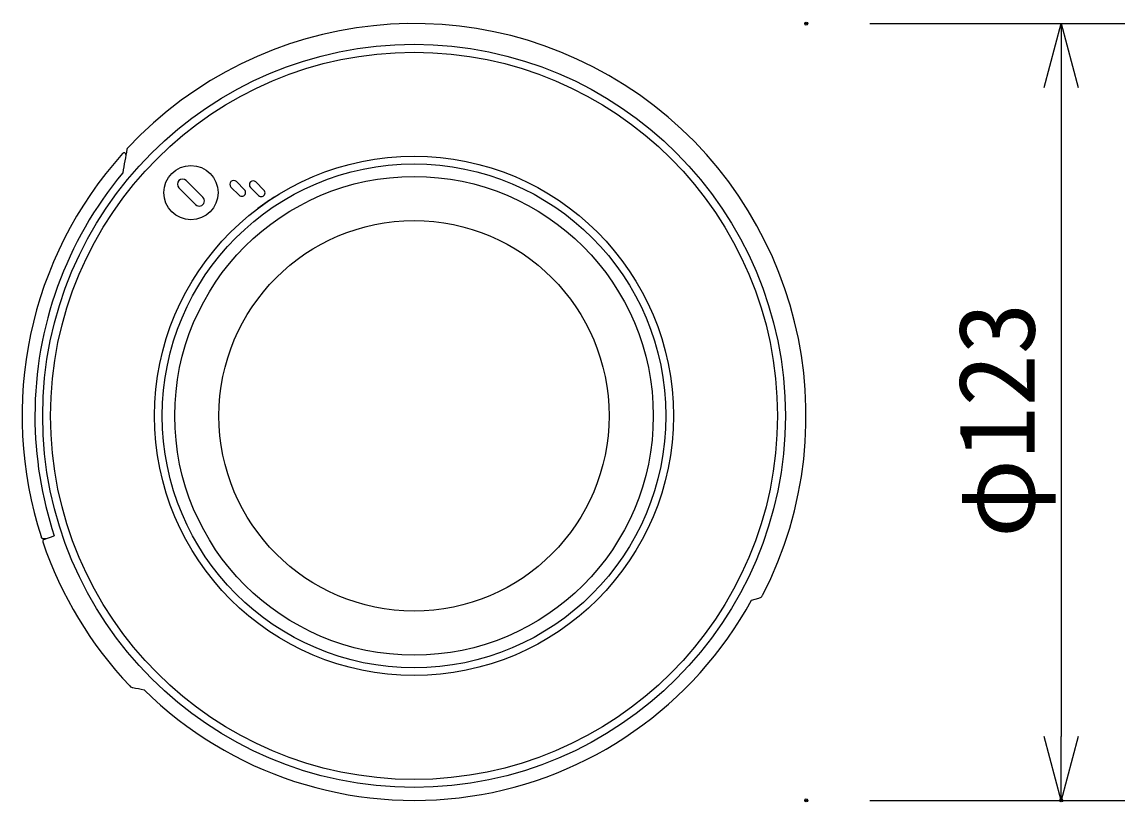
# Model space of a CAD drawing. Units: millimetres, scale not verified. Extents: x -63 to 62, y -57 to 58.
# Drawn here: x -12.31 to 22.29, y -6.45 to 18.01 of the extents above; entities that cross this region are included whole.
import ezdxf
from ezdxf.enums import TextEntityAlignment as Align

# ---------------------------------------------------------------- set-up
doc = ezdxf.new("R2010")
doc.units = ezdxf.units.MM
doc.header["$LTSCALE"] = 0.19104
doc.header["$PDMODE"] = 32
doc.header["$PDSIZE"] = 0.0955
doc.layers.add('0-0_GAIKEI', color=1, linetype='Continuous')
doc.layers.add('0-1_TOUROKU', color=7, linetype='Continuous')
doc.styles.add('ＭＳ ゴシック', font='')
doc.styles.get('ＭＳ ゴシック').set_extended_font_data('MS Gothic')

# ---------------------------------------------------------------- blocks, each defined once
blk = doc.blocks.new('_OPEN30')
at = {"layer": '0-1_TOUROKU'}
blk.add_line((0, 0), (-1, 0), dxfattribs=at)
blk.add_lwpolyline([(-1, 0.26795), (0, 0), (-1, -0.26795)], dxfattribs=at)

msp = doc.modelspace()

# ---------------------------------------------------------------- linework, layer by layer
at = {"layer": '0-0_GAIKEI', "color": 3}
for p, q in [((14.2935, 17.9578), (22.2935, 17.9578)), ((20.2935, 15.9578), (20.2935, -4.3993)), ((14.2935, -6.3993), (22.2935, -6.3993))]:
    msp.add_line(p, q, dxfattribs=at)
at = {"layer": '0-0_GAIKEI'}
for p, q in [((-9.1523, 13.8861), (-9.1522, 13.8866)), ((-9.1408, 13.8965), (-9.1522, 13.8866)), ((-9.1274, 13.9031), (-9.1408, 13.8965)), ((-9.1128, 13.9063), (-9.1274, 13.9031)), ((-9.0978, 13.9057), (-9.1128, 13.9063)), ((-9.0829, 13.9009), (-9.0978, 13.9057)), ((-9.0698, 13.8925), (-9.0829, 13.9009)), ((-9.0608, 13.8833), (-9.0698, 13.8925)), ((-9.0539, 13.8726), (-9.0608, 13.8833)), ((-9.0485, 13.8572), (-9.0539, 13.8726)), ((-9.0476, 13.8509), (-9.0485, 13.8572)), ((-9.0163, 14.0233), (-9.0141, 14.0323)), ((-9.0051, 14.0471), (-9.0016, 14.0505)), ((-6.8618, 12.2842), (-7.3851, 12.8074)), ((-6.6355, 12.5104), (-7.1588, 13.0337)), ((-5.5001, 12.5788), (-5.7544, 12.8336)), ((-5.3302, 12.7483), (-5.5845, 13.0031)), ((-4.8881, 12.5668), (-5.1424, 12.8215)), ((-4.7182, 12.7363), (-4.9725, 12.9911)), ((-4.7182, 12.7363), (-4.9725, 12.9911)), ((-11.7016, 1.8439), (-11.7014, 1.844)), ((-11.6963, 1.832), (-11.7016, 1.8439)), ((-11.6884, 1.8215), (-11.6963, 1.832)), ((-11.6784, 1.8129), (-11.6884, 1.8215)), ((-11.667, 1.8068), (-11.6784, 1.8129)), ((-11.6533, 1.803), (-11.667, 1.8068)), ((-11.647, 1.8023), (-11.6533, 1.803)), ((-11.641, 1.802), (-11.647, 1.8023)), ((-11.6434, 1.8026), (-11.6435, 1.8025)), ((-11.6435, 1.8025), (-11.6434, 1.8024)), ((-11.6435, 1.8025), (-11.6435, 1.8025)), ((-11.6434, 1.8024), (-11.6432, 1.8024)), ((-11.6432, 1.8024), (-11.6424, 1.8022)), ((-11.6424, 1.8022), (-11.6412, 1.8021)), ((-11.6412, 1.8021), (-11.6395, 1.802)), ((-11.6348, 1.8018), (-11.641, 1.802)), ((-11.6395, 1.802), (-11.6373, 1.8019)), ((-11.6373, 1.8019), (-11.6347, 1.8018)), ((-11.6275, 1.8017), (-11.6348, 1.8018)), ((-11.6347, 1.8018), (-11.6317, 1.8018)), ((-11.6317, 1.8018), (-11.6283, 1.8017)), ((-11.6283, 1.8017), (-11.6244, 1.8016)), ((-11.6191, 1.8016), (-11.6275, 1.8017)), ((-11.6244, 1.8016), (-11.6203, 1.8016)), ((-11.6226, 1.779), (-11.296, 1.9007)), ((-11.6203, 1.8016), (-11.6157, 1.8016)), ((-11.6095, 1.8015), (-11.6191, 1.8016)), ((-11.6157, 1.8016), (-11.6108, 1.8016)), ((-11.6108, 1.8016), (-11.6056, 1.8015)), ((-11.5988, 1.8015), (-11.6095, 1.8015)), ((-11.6056, 1.8015), (-11.6001, 1.8015)), ((-11.6001, 1.8015), (-11.5942, 1.8016)), ((-11.5872, 1.8016), (-11.5988, 1.8015)), ((-11.5942, 1.8016), (-11.5882, 1.8016)), ((-11.5882, 1.8016), (-11.5819, 1.8016)), ((-11.5748, 1.8017), (-11.5872, 1.8016)), ((-11.5819, 1.8016), (-11.5753, 1.8017)), ((-11.5753, 1.8017), (-11.5686, 1.8017)), ((-11.5616, 1.8018), (-11.5748, 1.8017)), ((-11.5686, 1.8017), (-11.5617, 1.8018)), ((-11.656, 1.7044), (-11.6581, 1.7097)), ((-2.3947, 0.0225), (-2.386, 0.0191))]:
    msp.add_line(p, q, dxfattribs=at)
at = {"layer": '0-0_GAIKEI', "color": 7}
for p, q in [((10.9269, 0.0335), (10.9312, 0.0426)), ((10.5811, -0.1168), (10.807, -0.059)), ((-8.929, -2.8101), (-8.9356, -2.8028))]:
    msp.add_line(p, q, dxfattribs=at)
at = {"layer": '0-0_GAIKEI'}
for centre, radius in [((-0.0103, 5.6589), 11.6495), ((-0.0103, 5.6589), 11.4021), ((-0.0103, 5.6589), 8.14), ((-0.0103, 5.6589), 7.9), ((-7.0103, 12.6589), 0.85), ((-0.0103, 5.6589), 7.5057), ((-0.0103, 5.6589), 6.12)]:
    msp.add_circle(centre, radius, dxfattribs=at)
at = {"layer": '0-0_GAIKEI', "color": 7}
for centre, radius, start, end in [((-0.0103, 5.6589), 12.2988, 332.82826, 136.97589), ((-0.0048, 5.6589), 12.3033, 138.03228, 198.06427), ((-0.0103, 5.6589), 12.2991, 198.72942, 223.51848), ((10.7692, 0.1141), 0.1771, 300.26714, 332.91246), ((-0.0103, 5.6698), 12.0691, 225.44003, 331.34996), ((10.7507, 0.1605), 0.2266, 284.39036, 298.40564), ((-8.8062, -2.6937), 0.1692, 223.45325, 247.90448), ((-8.7873, -2.6282), 0.2371, 249.61505, 258.88471), ((4.1655, 63.2142), 67.3416, 258.87075, 259.17785)]:
    msp.add_arc(centre, radius, start, end, dxfattribs=at)
at = {"layer": '0-0_GAIKEI'}
for centre, radius, start, end in [((53.1077, 2.6614), 63.1544, 169.63577, 170.32133), ((-8.9744, 14.0183), 0.0421, 136.88431, 160.62093), ((0.0059, 5.6589), 11.9104, 140.22359, 179.99999), ((-7.2719, 12.9206), 0.16, 44.99999, 224.99999), ((-5.6695, 12.9183), 0.12, 44.94668, 224.94668), ((-5.0575, 12.9063), 0.12, 44.94668, 224.94668), ((-6.7487, 12.3973), 0.16, 224.99998, 44.99999), ((-5.4152, 12.6635), 0.12, 224.94668, 44.94668), ((-0.0103, 5.6589), 8.14, 121.99999, 126.99999), ((-4.8032, 12.6515), 0.12, 224.94668, 44.94668), ((0.0059, 5.6589), 11.9104, 179.99999, 198.39346), ((-11.6072, 1.7278), 0.054, 143.83052, 199.60583), ((-11.5982, 1.7132), 0.0702, 110.29957, 138.48666)]:
    msp.add_arc(centre, radius, start, end, dxfattribs=at)
at = {"layer": '0-1_TOUROKU'}
for p in [(12.2935, 17.9578), (12.2935, -6.3993), (20.2935, -6.3993)]:
    msp.add_point(p, dxfattribs=at)

# ---------------------------------------------------------------- block references
at = {"layer": '0-0_GAIKEI', "xscale": 2, "yscale": 2}
for p, rotation in [((20.2935, 17.9578), 90), ((20.2935, -6.3993), 270)]:
    msp.add_blockref('_OPEN30', p, dxfattribs=dict(at, rotation=rotation))

# ---------------------------------------------------------------- texts
at = {"layer": '0-0_GAIKEI', "color": 3, "style": 'ＭＳ ゴシック'}
msp.add_text('φ123', height=2.405, rotation=90, dxfattribs=at).set_placement((20.1839, 1.8258), align=Align.BOTTOM_LEFT)

doc.saveas('drawing.dxf')
